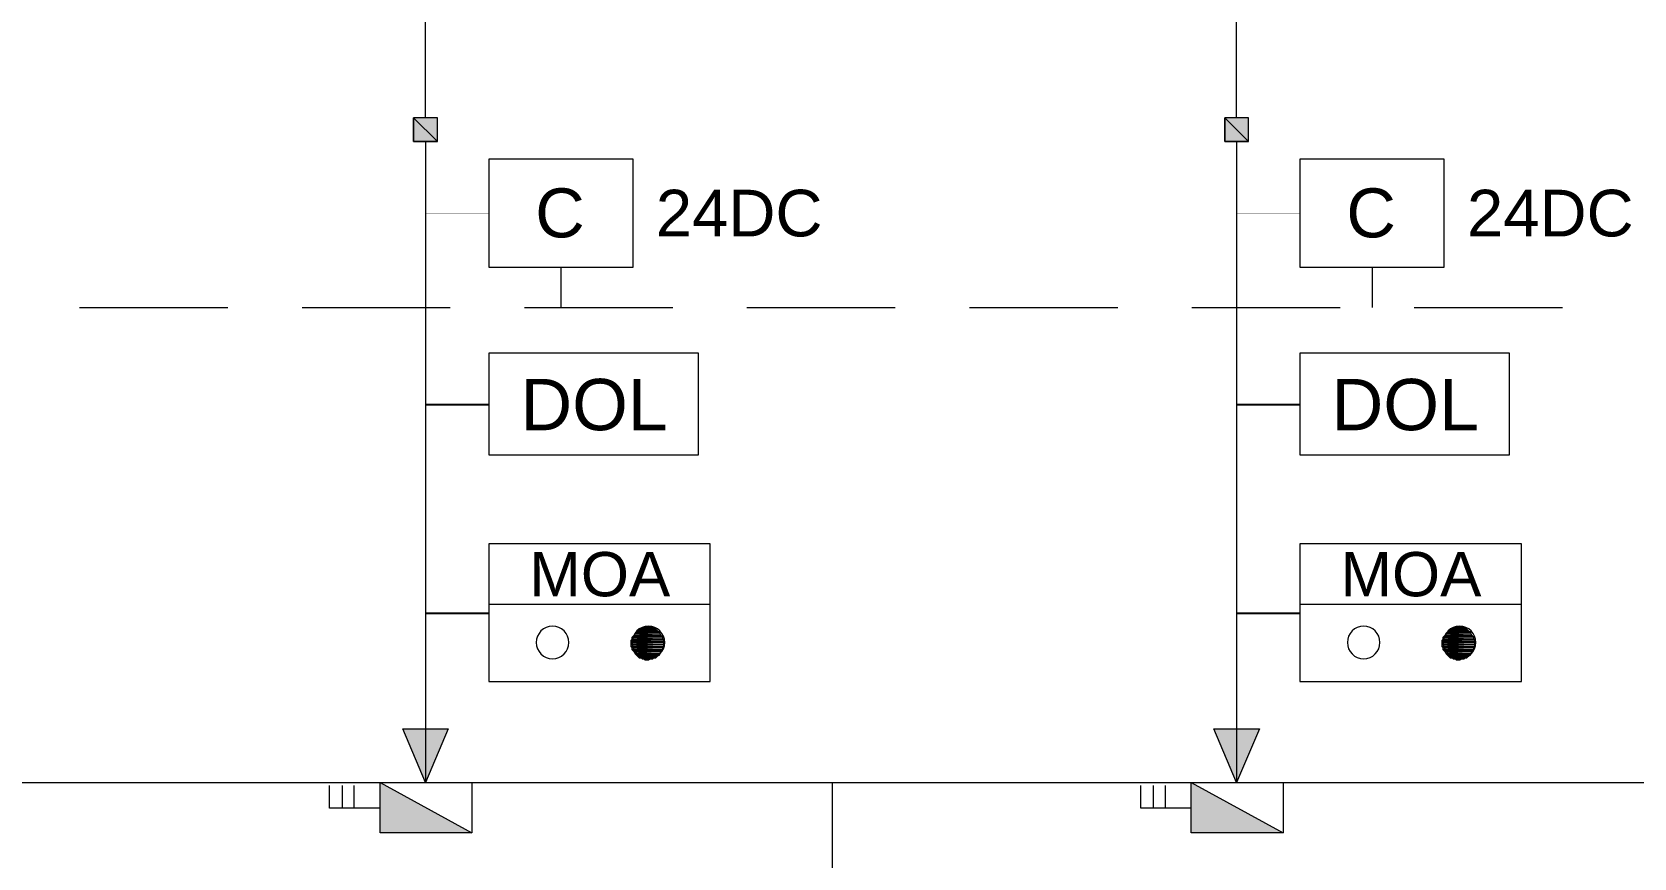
# Model space of a CAD drawing. Header units: millimetres. Extents: x -33055 to 42243, y -56860 to 24450.
# Drawn here: x 4087 to 10946, y -28975 to -25439 of the extents above; entities that cross this region are included whole.
import ezdxf

# ---------------------------------------------------------------- set-up
doc = ezdxf.new("R2010")
doc.units = ezdxf.units.MM
for name, color, linetype in [('A-PATT-CONC', 7, 'Continuous'), ('E-CTRL', 7, 'Continuous'), ('E-LEADER', 7, 'Continuous'), ('E-SLD', 7, 'Continuous'), ('E-TABLE', 7, 'Continuous'), ('E-TEXT', 7, 'Continuous')]:
    doc.layers.add(name, color=color, linetype=linetype)
doc.styles.add('ARIAL', font='arial.ttf')

msp = doc.modelspace()

# ---------------------------------------------------------------- hatches: boundary and pattern name
at = {"layer": 'A-PATT-CONC'}
h = msp.add_hatch(color=7, dxfattribs=at)
h.dxf.hatch_style = 1
h.paths.add_polyline_path([(5577, -28651.8), (5970.7, -28867.7), (5577, -28867.7), (5577, -28651.8)])
h = msp.add_hatch(color=7, dxfattribs=at)
h.dxf.hatch_style = 1
h.paths.add_polyline_path([(9050, -28651.8), (9443.7, -28867.7), (9050, -28867.7), (9050, -28651.8)])
at = {"layer": 'E-SLD'}
h = msp.add_hatch(color=7, dxfattribs=at)
h.dxf.hatch_style = 1
h.paths.add_polyline_path([(5822.5, -25806.3), (5720.9, -25806.3), (5822.5, -25907.9), (5822.5, -25806.3)])
h.paths.add_polyline_path([(5720.9, -25806.3), (5822.5, -25907.9), (5720.9, -25907.9), (5720.9, -25806.3)])
h = msp.add_hatch(color=7, dxfattribs=at)
h.dxf.hatch_style = 1
h.paths.add_polyline_path([(9295.5, -25806.3), (9193.9, -25806.3), (9295.5, -25907.9), (9295.5, -25806.3)])
h.paths.add_polyline_path([(9193.9, -25806.3), (9295.5, -25907.9), (9193.9, -25907.9), (9193.9, -25806.3)])
h = msp.add_hatch(color=7, dxfattribs=at)
h.dxf.hatch_style = 1
h.paths.add_polyline_path([(6787.7, -28037.9), (6656.5, -28037.9), (6791.9, -28042.2), (6787.7, -28037.9)])
h.paths.add_polyline_path([(6656.5, -28037.9), (6791.9, -28042.2), (6652.2, -28042.2), (6656.5, -28037.9)])
h = msp.add_hatch(color=7, dxfattribs=at)
h.dxf.hatch_style = 1
h.paths.add_polyline_path([(6791.9, -28042.2), (6652.2, -28042.2), (6791.9, -28050.6), (6791.9, -28042.2)])
h.paths.add_polyline_path([(6652.2, -28042.2), (6791.9, -28050.6), (6652.2, -28050.6), (6652.2, -28042.2)])
h = msp.add_hatch(color=7, dxfattribs=at)
h.dxf.hatch_style = 1
h.paths.add_polyline_path([(6791.9, -28050.6), (6652.2, -28050.6), (6791.9, -28054.9), (6791.9, -28050.6)])
h.paths.add_polyline_path([(6652.2, -28050.6), (6791.9, -28054.9), (6652.2, -28054.9), (6652.2, -28050.6)])
h = msp.add_hatch(color=7, dxfattribs=at)
h.dxf.hatch_style = 1
h.paths.add_polyline_path([(6783.5, -28025.2), (6660.7, -28025.2), (6787.7, -28029.5), (6783.5, -28025.2)])
h.paths.add_polyline_path([(6660.7, -28025.2), (6787.7, -28029.5), (6656.5, -28029.5), (6660.7, -28025.2)])
h = msp.add_hatch(color=7, dxfattribs=at)
h.dxf.hatch_style = 1
h.paths.add_polyline_path([(6787.7, -28029.5), (6656.5, -28029.5), (6787.7, -28037.9), (6787.7, -28029.5)])
h.paths.add_polyline_path([(6656.5, -28029.5), (6787.7, -28037.9), (6656.5, -28037.9), (6656.5, -28029.5)])
h = msp.add_hatch(color=7, dxfattribs=at)
h.dxf.hatch_style = 1
h.paths.add_polyline_path([(6779.2, -28021), (6664.9, -28021), (6783.5, -28025.2), (6779.2, -28021)])
h.paths.add_polyline_path([(6664.9, -28021), (6783.5, -28025.2), (6660.7, -28025.2), (6664.9, -28021)])
h = msp.add_hatch(color=7, dxfattribs=at)
h.dxf.hatch_style = 1
h.paths.add_polyline_path([(6775, -28012.5), (6669.2, -28012.5), (6779.2, -28021), (6775, -28012.5)])
h.paths.add_polyline_path([(6669.2, -28012.5), (6779.2, -28021), (6664.9, -28021), (6669.2, -28012.5)])
h = msp.add_hatch(color=7, dxfattribs=at)
h.dxf.hatch_style = 1
h.paths.add_polyline_path([(6775, -28008.3), (6673.4, -28008.3), (6775, -28012.5), (6775, -28008.3)])
h.paths.add_polyline_path([(6673.4, -28008.3), (6775, -28012.5), (6669.2, -28012.5), (6673.4, -28008.3)])
h = msp.add_hatch(color=7, dxfattribs=at)
h.dxf.hatch_style = 1
h.paths.add_polyline_path([(6766.5, -28004.1), (6677.6, -28004.1), (6775, -28008.3), (6766.5, -28004.1)])
h.paths.add_polyline_path([(6677.6, -28004.1), (6775, -28008.3), (6673.4, -28008.3), (6677.6, -28004.1)])
h = msp.add_hatch(color=7, dxfattribs=at)
h.dxf.hatch_style = 1
h.paths.add_polyline_path([(6762.3, -27999.8), (6681.9, -27999.8), (6766.5, -28004.1), (6762.3, -27999.8)])
h.paths.add_polyline_path([(6681.9, -27999.8), (6766.5, -28004.1), (6677.6, -28004.1), (6681.9, -27999.8)])
h = msp.add_hatch(color=7, dxfattribs=at)
h.dxf.hatch_style = 1
h.paths.add_polyline_path([(6758.1, -27995.6), (6686.1, -27995.6), (6762.3, -27999.8), (6758.1, -27995.6)])
h.paths.add_polyline_path([(6686.1, -27995.6), (6762.3, -27999.8), (6681.9, -27999.8), (6686.1, -27995.6)])
h = msp.add_hatch(color=7, dxfattribs=at)
h.dxf.hatch_style = 1
h.paths.add_polyline_path([(6749.6, -27991.4), (6694.6, -27991.4), (6758.1, -27995.6), (6749.6, -27991.4)])
h.paths.add_polyline_path([(6694.6, -27991.4), (6758.1, -27995.6), (6686.1, -27995.6), (6694.6, -27991.4)])
h = msp.add_hatch(color=7, dxfattribs=at)
h.dxf.hatch_style = 1
h.paths.add_polyline_path([(6745.4, -27991.4), (6698.8, -27991.4), (6749.6, -27991.4), (6745.4, -27991.4)])
h.paths.add_polyline_path([(6698.8, -27991.4), (6749.6, -27991.4), (6694.6, -27991.4), (6698.8, -27991.4)])
h = msp.add_hatch(color=7, dxfattribs=at)
h.dxf.hatch_style = 1
h.paths.add_polyline_path([(6736.9, -27987.1), (6707.3, -27987.1), (6745.4, -27991.4), (6736.9, -27987.1)])
h.paths.add_polyline_path([(6707.3, -27987.1), (6745.4, -27991.4), (6698.8, -27991.4), (6707.3, -27987.1)])
h = msp.add_hatch(color=7, dxfattribs=at)
h.dxf.hatch_style = 1
h.paths.add_polyline_path([(6728.4, -27987.1), (6711.5, -27987.1), (6736.9, -27987.1), (6728.4, -27987.1)])
h.paths.add_polyline_path([(6711.5, -27987.1), (6736.9, -27987.1), (6707.3, -27987.1), (6711.5, -27987.1)])
h = msp.add_hatch(color=7, dxfattribs=at)
h.dxf.hatch_style = 1
h.paths.add_polyline_path([(6724.2, -27987.1), (6728.4, -27987.1), (6711.5, -27987.1), (6724.2, -27987.1)])
h = msp.add_hatch(color=7, dxfattribs=at)
h.dxf.hatch_style = 1
h.paths.add_polyline_path([(10260.7, -28037.9), (10129.5, -28037.9), (10264.9, -28042.2), (10260.7, -28037.9)])
h.paths.add_polyline_path([(10129.5, -28037.9), (10264.9, -28042.2), (10125.2, -28042.2), (10129.5, -28037.9)])
h = msp.add_hatch(color=7, dxfattribs=at)
h.dxf.hatch_style = 1
h.paths.add_polyline_path([(10264.9, -28042.2), (10125.2, -28042.2), (10264.9, -28050.6), (10264.9, -28042.2)])
h.paths.add_polyline_path([(10125.2, -28042.2), (10264.9, -28050.6), (10125.2, -28050.6), (10125.2, -28042.2)])
h = msp.add_hatch(color=7, dxfattribs=at)
h.dxf.hatch_style = 1
h.paths.add_polyline_path([(10264.9, -28050.6), (10125.2, -28050.6), (10264.9, -28054.9), (10264.9, -28050.6)])
h.paths.add_polyline_path([(10125.2, -28050.6), (10264.9, -28054.9), (10125.2, -28054.9), (10125.2, -28050.6)])
h = msp.add_hatch(color=7, dxfattribs=at)
h.dxf.hatch_style = 1
h.paths.add_polyline_path([(10256.5, -28025.2), (10133.7, -28025.2), (10260.7, -28029.5), (10256.5, -28025.2)])
h.paths.add_polyline_path([(10133.7, -28025.2), (10260.7, -28029.5), (10129.5, -28029.5), (10133.7, -28025.2)])
h = msp.add_hatch(color=7, dxfattribs=at)
h.dxf.hatch_style = 1
h.paths.add_polyline_path([(10260.7, -28029.5), (10129.5, -28029.5), (10260.7, -28037.9), (10260.7, -28029.5)])
h.paths.add_polyline_path([(10129.5, -28029.5), (10260.7, -28037.9), (10129.5, -28037.9), (10129.5, -28029.5)])
h = msp.add_hatch(color=7, dxfattribs=at)
h.dxf.hatch_style = 1
h.paths.add_polyline_path([(10252.2, -28021), (10137.9, -28021), (10256.5, -28025.2), (10252.2, -28021)])
h.paths.add_polyline_path([(10137.9, -28021), (10256.5, -28025.2), (10133.7, -28025.2), (10137.9, -28021)])
h = msp.add_hatch(color=7, dxfattribs=at)
h.dxf.hatch_style = 1
h.paths.add_polyline_path([(10248, -28012.5), (10142.2, -28012.5), (10252.2, -28021), (10248, -28012.5)])
h.paths.add_polyline_path([(10142.2, -28012.5), (10252.2, -28021), (10137.9, -28021), (10142.2, -28012.5)])
h = msp.add_hatch(color=7, dxfattribs=at)
h.dxf.hatch_style = 1
h.paths.add_polyline_path([(10248, -28008.3), (10146.4, -28008.3), (10248, -28012.5), (10248, -28008.3)])
h.paths.add_polyline_path([(10146.4, -28008.3), (10248, -28012.5), (10142.2, -28012.5), (10146.4, -28008.3)])
h = msp.add_hatch(color=7, dxfattribs=at)
h.dxf.hatch_style = 1
h.paths.add_polyline_path([(10239.5, -28004.1), (10150.6, -28004.1), (10248, -28008.3), (10239.5, -28004.1)])
h.paths.add_polyline_path([(10150.6, -28004.1), (10248, -28008.3), (10146.4, -28008.3), (10150.6, -28004.1)])
h = msp.add_hatch(color=7, dxfattribs=at)
h.dxf.hatch_style = 1
h.paths.add_polyline_path([(10235.3, -27999.8), (10154.9, -27999.8), (10239.5, -28004.1), (10235.3, -27999.8)])
h.paths.add_polyline_path([(10154.9, -27999.8), (10239.5, -28004.1), (10150.6, -28004.1), (10154.9, -27999.8)])
h = msp.add_hatch(color=7, dxfattribs=at)
h.dxf.hatch_style = 1
h.paths.add_polyline_path([(10231.1, -27995.6), (10159.1, -27995.6), (10235.3, -27999.8), (10231.1, -27995.6)])
h.paths.add_polyline_path([(10159.1, -27995.6), (10235.3, -27999.8), (10154.9, -27999.8), (10159.1, -27995.6)])
h = msp.add_hatch(color=7, dxfattribs=at)
h.dxf.hatch_style = 1
h.paths.add_polyline_path([(10222.6, -27991.4), (10167.6, -27991.4), (10231.1, -27995.6), (10222.6, -27991.4)])
h.paths.add_polyline_path([(10167.6, -27991.4), (10231.1, -27995.6), (10159.1, -27995.6), (10167.6, -27991.4)])
h = msp.add_hatch(color=7, dxfattribs=at)
h.dxf.hatch_style = 1
h.paths.add_polyline_path([(10218.4, -27991.4), (10171.8, -27991.4), (10222.6, -27991.4), (10218.4, -27991.4)])
h.paths.add_polyline_path([(10171.8, -27991.4), (10222.6, -27991.4), (10167.6, -27991.4), (10171.8, -27991.4)])
h = msp.add_hatch(color=7, dxfattribs=at)
h.dxf.hatch_style = 1
h.paths.add_polyline_path([(10209.9, -27987.1), (10180.3, -27987.1), (10218.4, -27991.4), (10209.9, -27987.1)])
h.paths.add_polyline_path([(10180.3, -27987.1), (10218.4, -27991.4), (10171.8, -27991.4), (10180.3, -27987.1)])
h = msp.add_hatch(color=7, dxfattribs=at)
h.dxf.hatch_style = 1
h.paths.add_polyline_path([(10201.4, -27987.1), (10184.5, -27987.1), (10209.9, -27987.1), (10201.4, -27987.1)])
h.paths.add_polyline_path([(10184.5, -27987.1), (10209.9, -27987.1), (10180.3, -27987.1), (10184.5, -27987.1)])
h = msp.add_hatch(color=7, dxfattribs=at)
h.dxf.hatch_style = 1
h.paths.add_polyline_path([(10197.2, -27987.1), (10201.4, -27987.1), (10184.5, -27987.1), (10197.2, -27987.1)])
h = msp.add_hatch(color=7, dxfattribs=at)
h.dxf.hatch_style = 1
h.paths.add_polyline_path([(6791.9, -28054.9), (6652.2, -28054.9), (6791.9, -28063.3), (6791.9, -28054.9)])
h.paths.add_polyline_path([(6652.2, -28054.9), (6791.9, -28063.3), (6652.2, -28063.3), (6652.2, -28054.9)])
h = msp.add_hatch(color=7, dxfattribs=at)
h.dxf.hatch_style = 1
h.paths.add_polyline_path([(6791.9, -28063.3), (6652.2, -28063.3), (6791.9, -28071.8), (6791.9, -28063.3)])
h.paths.add_polyline_path([(6652.2, -28063.3), (6791.9, -28071.8), (6652.2, -28071.8), (6652.2, -28063.3)])
h = msp.add_hatch(color=7, dxfattribs=at)
h.dxf.hatch_style = 1
h.paths.add_polyline_path([(6791.9, -28071.8), (6652.2, -28071.8), (6787.7, -28076), (6791.9, -28071.8)])
h.paths.add_polyline_path([(6652.2, -28071.8), (6787.7, -28076), (6656.5, -28076), (6652.2, -28071.8)])
h = msp.add_hatch(color=7, dxfattribs=at)
h.dxf.hatch_style = 1
h.paths.add_polyline_path([(6787.7, -28076), (6656.5, -28076), (6787.7, -28084.5), (6787.7, -28076)])
h.paths.add_polyline_path([(6656.5, -28076), (6787.7, -28084.5), (6656.5, -28084.5), (6656.5, -28076)])
h = msp.add_hatch(color=7, dxfattribs=at)
h.dxf.hatch_style = 1
h.paths.add_polyline_path([(6787.7, -28084.5), (6656.5, -28084.5), (6783.5, -28088.7), (6787.7, -28084.5)])
h.paths.add_polyline_path([(6656.5, -28084.5), (6783.5, -28088.7), (6660.7, -28088.7), (6656.5, -28084.5)])
h = msp.add_hatch(color=7, dxfattribs=at)
h.dxf.hatch_style = 1
h.paths.add_polyline_path([(6783.5, -28088.7), (6660.7, -28088.7), (6779.2, -28093), (6783.5, -28088.7)])
h.paths.add_polyline_path([(6660.7, -28088.7), (6779.2, -28093), (6664.9, -28093), (6660.7, -28088.7)])
h = msp.add_hatch(color=7, dxfattribs=at)
h.dxf.hatch_style = 1
h.paths.add_polyline_path([(6779.2, -28093), (6664.9, -28093), (6775, -28101.4), (6779.2, -28093)])
h.paths.add_polyline_path([(6664.9, -28093), (6775, -28101.4), (6669.2, -28101.4), (6664.9, -28093)])
h = msp.add_hatch(color=7, dxfattribs=at)
h.dxf.hatch_style = 1
h.paths.add_polyline_path([(6775, -28101.4), (6669.2, -28101.4), (6775, -28105.7), (6775, -28101.4)])
h.paths.add_polyline_path([(6669.2, -28101.4), (6775, -28105.7), (6673.4, -28105.7), (6669.2, -28101.4)])
h = msp.add_hatch(color=7, dxfattribs=at)
h.dxf.hatch_style = 1
h.paths.add_polyline_path([(6775, -28105.7), (6673.4, -28105.7), (6766.5, -28109.9), (6775, -28105.7)])
h.paths.add_polyline_path([(6673.4, -28105.7), (6766.5, -28109.9), (6677.6, -28109.9), (6673.4, -28105.7)])
h = msp.add_hatch(color=7, dxfattribs=at)
h.dxf.hatch_style = 1
h.paths.add_polyline_path([(6766.5, -28109.9), (6677.6, -28109.9), (6762.3, -28114.1), (6766.5, -28109.9)])
h.paths.add_polyline_path([(6677.6, -28109.9), (6762.3, -28114.1), (6681.9, -28114.1), (6677.6, -28109.9)])
h = msp.add_hatch(color=7, dxfattribs=at)
h.dxf.hatch_style = 1
h.paths.add_polyline_path([(6762.3, -28114.1), (6681.9, -28114.1), (6758.1, -28118.4), (6762.3, -28114.1)])
h.paths.add_polyline_path([(6681.9, -28114.1), (6758.1, -28118.4), (6686.1, -28118.4), (6681.9, -28114.1)])
h = msp.add_hatch(color=7, dxfattribs=at)
h.dxf.hatch_style = 1
h.paths.add_polyline_path([(6758.1, -28118.4), (6686.1, -28118.4), (6749.6, -28118.4), (6758.1, -28118.4)])
h.paths.add_polyline_path([(6686.1, -28118.4), (6749.6, -28118.4), (6694.6, -28118.4), (6686.1, -28118.4)])
h = msp.add_hatch(color=7, dxfattribs=at)
h.dxf.hatch_style = 1
h.paths.add_polyline_path([(6749.6, -28118.4), (6694.6, -28118.4), (6745.4, -28122.6), (6749.6, -28118.4)])
h.paths.add_polyline_path([(6694.6, -28118.4), (6745.4, -28122.6), (6698.8, -28122.6), (6694.6, -28118.4)])
h = msp.add_hatch(color=7, dxfattribs=at)
h.dxf.hatch_style = 1
h.paths.add_polyline_path([(10264.9, -28054.9), (10125.2, -28054.9), (10264.9, -28063.3), (10264.9, -28054.9)])
h.paths.add_polyline_path([(10125.2, -28054.9), (10264.9, -28063.3), (10125.2, -28063.3), (10125.2, -28054.9)])
h = msp.add_hatch(color=7, dxfattribs=at)
h.dxf.hatch_style = 1
h.paths.add_polyline_path([(10264.9, -28063.3), (10125.2, -28063.3), (10264.9, -28071.8), (10264.9, -28063.3)])
h.paths.add_polyline_path([(10125.2, -28063.3), (10264.9, -28071.8), (10125.2, -28071.8), (10125.2, -28063.3)])
h = msp.add_hatch(color=7, dxfattribs=at)
h.dxf.hatch_style = 1
h.paths.add_polyline_path([(10264.9, -28071.8), (10125.2, -28071.8), (10260.7, -28076), (10264.9, -28071.8)])
h.paths.add_polyline_path([(10125.2, -28071.8), (10260.7, -28076), (10129.5, -28076), (10125.2, -28071.8)])
h = msp.add_hatch(color=7, dxfattribs=at)
h.dxf.hatch_style = 1
h.paths.add_polyline_path([(10260.7, -28076), (10129.5, -28076), (10260.7, -28084.5), (10260.7, -28076)])
h.paths.add_polyline_path([(10129.5, -28076), (10260.7, -28084.5), (10129.5, -28084.5), (10129.5, -28076)])
h = msp.add_hatch(color=7, dxfattribs=at)
h.dxf.hatch_style = 1
h.paths.add_polyline_path([(10260.7, -28084.5), (10129.5, -28084.5), (10256.5, -28088.7), (10260.7, -28084.5)])
h.paths.add_polyline_path([(10129.5, -28084.5), (10256.5, -28088.7), (10133.7, -28088.7), (10129.5, -28084.5)])
h = msp.add_hatch(color=7, dxfattribs=at)
h.dxf.hatch_style = 1
h.paths.add_polyline_path([(10256.5, -28088.7), (10133.7, -28088.7), (10252.2, -28093), (10256.5, -28088.7)])
h.paths.add_polyline_path([(10133.7, -28088.7), (10252.2, -28093), (10137.9, -28093), (10133.7, -28088.7)])
h = msp.add_hatch(color=7, dxfattribs=at)
h.dxf.hatch_style = 1
h.paths.add_polyline_path([(10252.2, -28093), (10137.9, -28093), (10248, -28101.4), (10252.2, -28093)])
h.paths.add_polyline_path([(10137.9, -28093), (10248, -28101.4), (10142.2, -28101.4), (10137.9, -28093)])
h = msp.add_hatch(color=7, dxfattribs=at)
h.dxf.hatch_style = 1
h.paths.add_polyline_path([(10248, -28101.4), (10142.2, -28101.4), (10248, -28105.7), (10248, -28101.4)])
h.paths.add_polyline_path([(10142.2, -28101.4), (10248, -28105.7), (10146.4, -28105.7), (10142.2, -28101.4)])
h = msp.add_hatch(color=7, dxfattribs=at)
h.dxf.hatch_style = 1
h.paths.add_polyline_path([(10248, -28105.7), (10146.4, -28105.7), (10239.5, -28109.9), (10248, -28105.7)])
h.paths.add_polyline_path([(10146.4, -28105.7), (10239.5, -28109.9), (10150.6, -28109.9), (10146.4, -28105.7)])
h = msp.add_hatch(color=7, dxfattribs=at)
h.dxf.hatch_style = 1
h.paths.add_polyline_path([(10239.5, -28109.9), (10150.6, -28109.9), (10235.3, -28114.1), (10239.5, -28109.9)])
h.paths.add_polyline_path([(10150.6, -28109.9), (10235.3, -28114.1), (10154.9, -28114.1), (10150.6, -28109.9)])
h = msp.add_hatch(color=7, dxfattribs=at)
h.dxf.hatch_style = 1
h.paths.add_polyline_path([(10235.3, -28114.1), (10154.9, -28114.1), (10231.1, -28118.4), (10235.3, -28114.1)])
h.paths.add_polyline_path([(10154.9, -28114.1), (10231.1, -28118.4), (10159.1, -28118.4), (10154.9, -28114.1)])
h = msp.add_hatch(color=7, dxfattribs=at)
h.dxf.hatch_style = 1
h.paths.add_polyline_path([(10231.1, -28118.4), (10159.1, -28118.4), (10222.6, -28118.4), (10231.1, -28118.4)])
h.paths.add_polyline_path([(10159.1, -28118.4), (10222.6, -28118.4), (10167.6, -28118.4), (10159.1, -28118.4)])
h = msp.add_hatch(color=7, dxfattribs=at)
h.dxf.hatch_style = 1
h.paths.add_polyline_path([(10222.6, -28118.4), (10167.6, -28118.4), (10218.4, -28122.6), (10222.6, -28118.4)])
h.paths.add_polyline_path([(10167.6, -28118.4), (10218.4, -28122.6), (10171.8, -28122.6), (10167.6, -28118.4)])
h = msp.add_hatch(color=7, dxfattribs=at)
h.dxf.hatch_style = 1
h.paths.add_polyline_path([(6745.4, -28122.6), (6698.8, -28122.6), (6736.9, -28122.6), (6745.4, -28122.6)])
h.paths.add_polyline_path([(6698.8, -28122.6), (6736.9, -28122.6), (6707.3, -28122.6), (6698.8, -28122.6)])
h = msp.add_hatch(color=7, dxfattribs=at)
h.dxf.hatch_style = 1
h.paths.add_polyline_path([(6707.3, -28122.6), (6711.5, -28126.8), (6728.4, -28126.8), (6707.3, -28122.6)])
h.paths.add_polyline_path([(6711.5, -28126.8), (6728.4, -28126.8), (6724.2, -28126.8), (6711.5, -28126.8)])
h = msp.add_hatch(color=7, dxfattribs=at)
h.dxf.hatch_style = 1
h.paths.add_polyline_path([(6707.3, -28122.6), (6736.9, -28122.6), (6728.4, -28126.8), (6707.3, -28122.6)])
h = msp.add_hatch(color=7, dxfattribs=at)
h.dxf.hatch_style = 1
h.paths.add_polyline_path([(10218.4, -28122.6), (10171.8, -28122.6), (10209.9, -28122.6), (10218.4, -28122.6)])
h.paths.add_polyline_path([(10171.8, -28122.6), (10209.9, -28122.6), (10180.3, -28122.6), (10171.8, -28122.6)])
h = msp.add_hatch(color=7, dxfattribs=at)
h.dxf.hatch_style = 1
h.paths.add_polyline_path([(10180.3, -28122.6), (10184.5, -28126.8), (10201.4, -28126.8), (10180.3, -28122.6)])
h.paths.add_polyline_path([(10184.5, -28126.8), (10201.4, -28126.8), (10197.2, -28126.8), (10184.5, -28126.8)])
h = msp.add_hatch(color=7, dxfattribs=at)
h.dxf.hatch_style = 1
h.paths.add_polyline_path([(10180.3, -28122.6), (10209.9, -28122.6), (10201.4, -28126.8), (10180.3, -28122.6)])
h = msp.add_hatch(color=7, dxfattribs=at)
h.dxf.hatch_style = 1
h.paths.add_polyline_path([(5674.3, -28423.2), (5869.1, -28423.2), (5771.7, -28651.8), (5674.3, -28423.2)])
h = msp.add_hatch(color=7, dxfattribs=at)
h.dxf.hatch_style = 1
h.paths.add_polyline_path([(9147.3, -28423.2), (9342.1, -28423.2), (9244.7, -28651.8), (9147.3, -28423.2)])

# ---------------------------------------------------------------- linework, layer by layer
at = {"color": 7, "lineweight": 0}
for p, q in [((5416.1, -28761.8), (5416.1, -28664.5)), ((5466.9, -28761.8), (5466.9, -28664.5)), ((5577, -28651.8), (5970.7, -28867.7)), ((8889.1, -28761.8), (8889.1, -28664.5)), ((8939.9, -28761.8), (8939.9, -28664.5)), ((9050, -28651.8), (9443.7, -28867.7))]:
    msp.add_line(p, q, dxfattribs=at)
for points in [[(5577, -28761.8), (5361.1, -28761.8), (5361.1, -28664.5)], [(5970.7, -28651.8), (5970.7, -28867.7), (5577, -28867.7), (5577, -28651.8), (5970.7, -28651.8)], [(9050, -28761.8), (8834.1, -28761.8), (8834.1, -28664.5)], [(9443.7, -28651.8), (9443.7, -28867.7), (9050, -28867.7), (9050, -28651.8), (9443.7, -28651.8)]]:
    msp.add_lwpolyline(points, dxfattribs=at)
at = {"layer": 'A-PATT-CONC', "color": 7, "lineweight": 0}
for points in [[(5577, -28651.8), (5970.7, -28867.7), (5577, -28867.7), (5577, -28651.8)], [(9050, -28651.8), (9443.7, -28867.7), (9050, -28867.7), (9050, -28651.8)]]:
    msp.add_lwpolyline(points, dxfattribs=at)
at = {"layer": 'E-CTRL', "color": 7, "lineweight": 0}
for p, q in [((4290.5, -26618), (4925.5, -26618)), ((5243, -26618), (5878, -26618)), ((6195.5, -26618), (6830.5, -26618)), ((7148, -26618), (7783, -26618)), ((8100.5, -26618), (8735.5, -26618)), ((9053, -26618), (9688, -26618)), ((10005.5, -26618), (10640.5, -26618))]:
    msp.add_line(p, q, dxfattribs=at)
at = {"layer": 'E-LEADER', "color": 253, "lineweight": 25, "true_color": 0x999999}
for p, q in [((5771.7, -27033.9), (6042.6, -27033.9)), ((9244.7, -27033.9), (9515.6, -27033.9)), ((5771.7, -27927.2), (6042.6, -27927.2)), ((9244.7, -27927.2), (9515.6, -27927.2))]:
    msp.add_line(p, q, dxfattribs=at)
at = {"layer": 'E-SLD', "color": 7, "lineweight": 0}
for p, q in [((5771.7, -25907.9), (5771.7, -28651.8)), ((9244.7, -25907.9), (9244.7, -28651.8)), ((6351.7, -26445.5), (6351.7, -26619.1)), ((9824.7, -26445.5), (9824.7, -26619.1)), ((6042.6, -27889.1), (6990.9, -27889.1)), ((9515.6, -27889.1), (10463.9, -27889.1))]:
    msp.add_line(p, q, dxfattribs=at)
for points in [[(5771.7, -25806.3), (5771.7, -25302.5), (5373.8, -24595.5)], [(9244.7, -25806.3), (9244.7, -25302.5), (8846.8, -24595.5)], [(5720.9, -25806.3), (5720.9, -25907.9), (5822.5, -25907.9), (5822.5, -25806.3), (5720.9, -25806.3)], [(5822.5, -25806.3), (5720.9, -25806.3), (5822.5, -25907.9), (5822.5, -25806.3)], [(5720.9, -25806.3), (5822.5, -25907.9), (5720.9, -25907.9), (5720.9, -25806.3)], [(9193.9, -25806.3), (9193.9, -25907.9), (9295.5, -25907.9), (9295.5, -25806.3), (9193.9, -25806.3)], [(9295.5, -25806.3), (9193.9, -25806.3), (9295.5, -25907.9), (9295.5, -25806.3)], [(9193.9, -25806.3), (9295.5, -25907.9), (9193.9, -25907.9), (9193.9, -25806.3)], [(6042.6, -25984.1), (6042.6, -26445.5), (6660.7, -26445.5), (6660.7, -25984.1), (6042.6, -25984.1)], [(9515.6, -25984.1), (9515.6, -26445.5), (10133.7, -26445.5), (10133.7, -25984.1), (9515.6, -25984.1)], [(6042.6, -26813.8), (6042.6, -27249.8), (6940.1, -27249.8), (6940.1, -26813.8), (6042.6, -26813.8)], [(9515.6, -26813.8), (9515.6, -27249.8), (10413.1, -27249.8), (10413.1, -26813.8), (9515.6, -26813.8)], [(6042.6, -27630.8), (6042.6, -28220), (6990.9, -28220), (6990.9, -27630.8), (6042.6, -27630.8)], [(9515.6, -27630.8), (9515.6, -28220), (10463.9, -28220), (10463.9, -27630.8), (9515.6, -27630.8)], [(6385.5, -28052.8), (6384.1, -28038.7), (6380, -28025.6), (6373.6, -28013.7), (6365.1, -28003.4), (6354.7, -27994.8), (6342.9, -27988.4), (6329.7, -27984.3), (6315.7, -27982.9), (6301.6, -27984.3), (6288.5, -27988.4), (6276.6, -27994.8), (6266.3, -28003.4), (6257.8, -28013.7), (6251.3, -28025.6), (6247.2, -28038.7), (6245.8, -28052.8), (6247.2, -28066.8), (6251.3, -28079.9), (6257.8, -28091.8), (6266.3, -28102.1), (6276.6, -28110.7), (6288.5, -28117.1), (6301.6, -28121.2), (6315.7, -28122.6), (6329.7, -28121.2), (6342.9, -28117.1), (6354.7, -28110.7), (6365.1, -28102.1), (6373.6, -28091.8), (6380, -28079.9), (6384.1, -28066.8), (6385.5, -28052.8)], [(6796.2, -28052.8), (6794.7, -28038.7), (6790.7, -28025.6), (6784.2, -28013.7), (6775.7, -28003.4), (6765.4, -27994.8), (6753.5, -27988.4), (6740.4, -27984.3), (6726.3, -27982.9), (6712.2, -27984.3), (6699.1, -27988.4), (6687.3, -27994.8), (6676.9, -28003.4), (6668.4, -28013.7), (6661.9, -28025.6), (6657.9, -28038.7), (6656.5, -28052.8), (6657.9, -28066.8), (6661.9, -28079.9), (6668.4, -28091.8), (6676.9, -28102.1), (6687.3, -28110.7), (6699.1, -28117.1), (6712.2, -28121.2), (6726.3, -28122.6), (6740.4, -28121.2), (6753.5, -28117.1), (6765.4, -28110.7), (6775.7, -28102.1), (6784.2, -28091.8), (6790.7, -28079.9), (6794.7, -28066.8), (6796.2, -28052.8)], [(9858.5, -28052.8), (9857.1, -28038.7), (9853, -28025.6), (9846.6, -28013.7), (9838.1, -28003.4), (9827.7, -27994.8), (9815.9, -27988.4), (9802.7, -27984.3), (9788.7, -27982.9), (9774.6, -27984.3), (9761.5, -27988.4), (9749.6, -27994.8), (9739.3, -28003.4), (9730.8, -28013.7), (9724.3, -28025.6), (9720.2, -28038.7), (9718.8, -28052.8), (9720.2, -28066.8), (9724.3, -28079.9), (9730.8, -28091.8), (9739.3, -28102.1), (9749.6, -28110.7), (9761.5, -28117.1), (9774.6, -28121.2), (9788.7, -28122.6), (9802.7, -28121.2), (9815.9, -28117.1), (9827.7, -28110.7), (9838.1, -28102.1), (9846.6, -28091.8), (9853, -28079.9), (9857.1, -28066.8), (9858.5, -28052.8)], [(10269.2, -28052.8), (10267.7, -28038.7), (10263.7, -28025.6), (10257.2, -28013.7), (10248.7, -28003.4), (10238.4, -27994.8), (10226.5, -27988.4), (10213.4, -27984.3), (10199.3, -27982.9), (10185.2, -27984.3), (10172.1, -27988.4), (10160.3, -27994.8), (10149.9, -28003.4), (10141.4, -28013.7), (10134.9, -28025.6), (10130.9, -28038.7), (10129.5, -28052.8), (10130.9, -28066.8), (10134.9, -28079.9), (10141.4, -28091.8), (10149.9, -28102.1), (10160.3, -28110.7), (10172.1, -28117.1), (10185.2, -28121.2), (10199.3, -28122.6), (10213.4, -28121.2), (10226.5, -28117.1), (10238.4, -28110.7), (10248.7, -28102.1), (10257.2, -28091.8), (10263.7, -28079.9), (10267.7, -28066.8), (10269.2, -28052.8)], [(6656.5, -28037.9), (6791.9, -28042.2), (6652.2, -28042.2), (6656.5, -28037.9)], [(6791.9, -28042.2), (6652.2, -28042.2), (6791.9, -28050.6), (6791.9, -28042.2)], [(6652.2, -28042.2), (6791.9, -28050.6), (6652.2, -28050.6), (6652.2, -28042.2)], [(6791.9, -28050.6), (6652.2, -28050.6), (6791.9, -28054.9), (6791.9, -28050.6)], [(6652.2, -28050.6), (6791.9, -28054.9), (6652.2, -28054.9), (6652.2, -28050.6)], [(6660.7, -28025.2), (6787.7, -28029.5), (6656.5, -28029.5), (6660.7, -28025.2)], [(6787.7, -28029.5), (6656.5, -28029.5), (6787.7, -28037.9), (6787.7, -28029.5)], [(6656.5, -28029.5), (6787.7, -28037.9), (6656.5, -28037.9), (6656.5, -28029.5)], [(6787.7, -28037.9), (6656.5, -28037.9), (6791.9, -28042.2), (6787.7, -28037.9)], [(6664.9, -28021), (6783.5, -28025.2), (6660.7, -28025.2), (6664.9, -28021)], [(6783.5, -28025.2), (6660.7, -28025.2), (6787.7, -28029.5), (6783.5, -28025.2)], [(6669.2, -28012.5), (6779.2, -28021), (6664.9, -28021), (6669.2, -28012.5)], [(6779.2, -28021), (6664.9, -28021), (6783.5, -28025.2), (6779.2, -28021)], [(6673.4, -28008.3), (6775, -28012.5), (6669.2, -28012.5), (6673.4, -28008.3)], [(6775, -28012.5), (6669.2, -28012.5), (6779.2, -28021), (6775, -28012.5)], [(6677.6, -28004.1), (6775, -28008.3), (6673.4, -28008.3), (6677.6, -28004.1)], [(6775, -28008.3), (6673.4, -28008.3), (6775, -28012.5), (6775, -28008.3)], [(6681.9, -27999.8), (6766.5, -28004.1), (6677.6, -28004.1), (6681.9, -27999.8)], [(6766.5, -28004.1), (6677.6, -28004.1), (6775, -28008.3), (6766.5, -28004.1)], [(6686.1, -27995.6), (6762.3, -27999.8), (6681.9, -27999.8), (6686.1, -27995.6)], [(6762.3, -27999.8), (6681.9, -27999.8), (6766.5, -28004.1), (6762.3, -27999.8)], [(6694.6, -27991.4), (6758.1, -27995.6), (6686.1, -27995.6), (6694.6, -27991.4)], [(6758.1, -27995.6), (6686.1, -27995.6), (6762.3, -27999.8), (6758.1, -27995.6)], [(6698.8, -27991.4), (6749.6, -27991.4), (6694.6, -27991.4), (6698.8, -27991.4)], [(6749.6, -27991.4), (6694.6, -27991.4), (6758.1, -27995.6), (6749.6, -27991.4)], [(6707.3, -27987.1), (6745.4, -27991.4), (6698.8, -27991.4), (6707.3, -27987.1)], [(6745.4, -27991.4), (6698.8, -27991.4), (6749.6, -27991.4), (6745.4, -27991.4)], [(6711.5, -27987.1), (6736.9, -27987.1), (6707.3, -27987.1), (6711.5, -27987.1)], [(6736.9, -27987.1), (6707.3, -27987.1), (6745.4, -27991.4), (6736.9, -27987.1)], [(6724.2, -27987.1), (6728.4, -27987.1), (6711.5, -27987.1), (6724.2, -27987.1)], [(6728.4, -27987.1), (6711.5, -27987.1), (6736.9, -27987.1), (6728.4, -27987.1)], [(10129.5, -28037.9), (10264.9, -28042.2), (10125.2, -28042.2), (10129.5, -28037.9)], [(10264.9, -28042.2), (10125.2, -28042.2), (10264.9, -28050.6), (10264.9, -28042.2)], [(10125.2, -28042.2), (10264.9, -28050.6), (10125.2, -28050.6), (10125.2, -28042.2)], [(10264.9, -28050.6), (10125.2, -28050.6), (10264.9, -28054.9), (10264.9, -28050.6)], [(10125.2, -28050.6), (10264.9, -28054.9), (10125.2, -28054.9), (10125.2, -28050.6)], [(10133.7, -28025.2), (10260.7, -28029.5), (10129.5, -28029.5), (10133.7, -28025.2)], [(10260.7, -28029.5), (10129.5, -28029.5), (10260.7, -28037.9), (10260.7, -28029.5)], [(10129.5, -28029.5), (10260.7, -28037.9), (10129.5, -28037.9), (10129.5, -28029.5)], [(10260.7, -28037.9), (10129.5, -28037.9), (10264.9, -28042.2), (10260.7, -28037.9)], [(10137.9, -28021), (10256.5, -28025.2), (10133.7, -28025.2), (10137.9, -28021)], [(10256.5, -28025.2), (10133.7, -28025.2), (10260.7, -28029.5), (10256.5, -28025.2)], [(10142.2, -28012.5), (10252.2, -28021), (10137.9, -28021), (10142.2, -28012.5)], [(10252.2, -28021), (10137.9, -28021), (10256.5, -28025.2), (10252.2, -28021)], [(10146.4, -28008.3), (10248, -28012.5), (10142.2, -28012.5), (10146.4, -28008.3)], [(10248, -28012.5), (10142.2, -28012.5), (10252.2, -28021), (10248, -28012.5)], [(10150.6, -28004.1), (10248, -28008.3), (10146.4, -28008.3), (10150.6, -28004.1)], [(10248, -28008.3), (10146.4, -28008.3), (10248, -28012.5), (10248, -28008.3)], [(10154.9, -27999.8), (10239.5, -28004.1), (10150.6, -28004.1), (10154.9, -27999.8)], [(10239.5, -28004.1), (10150.6, -28004.1), (10248, -28008.3), (10239.5, -28004.1)], [(10159.1, -27995.6), (10235.3, -27999.8), (10154.9, -27999.8), (10159.1, -27995.6)], [(10235.3, -27999.8), (10154.9, -27999.8), (10239.5, -28004.1), (10235.3, -27999.8)], [(10167.6, -27991.4), (10231.1, -27995.6), (10159.1, -27995.6), (10167.6, -27991.4)], [(10231.1, -27995.6), (10159.1, -27995.6), (10235.3, -27999.8), (10231.1, -27995.6)], [(10171.8, -27991.4), (10222.6, -27991.4), (10167.6, -27991.4), (10171.8, -27991.4)], [(10222.6, -27991.4), (10167.6, -27991.4), (10231.1, -27995.6), (10222.6, -27991.4)], [(10180.3, -27987.1), (10218.4, -27991.4), (10171.8, -27991.4), (10180.3, -27987.1)], [(10218.4, -27991.4), (10171.8, -27991.4), (10222.6, -27991.4), (10218.4, -27991.4)], [(10184.5, -27987.1), (10209.9, -27987.1), (10180.3, -27987.1), (10184.5, -27987.1)], [(10209.9, -27987.1), (10180.3, -27987.1), (10218.4, -27991.4), (10209.9, -27987.1)], [(10197.2, -27987.1), (10201.4, -27987.1), (10184.5, -27987.1), (10197.2, -27987.1)], [(10201.4, -27987.1), (10184.5, -27987.1), (10209.9, -27987.1), (10201.4, -27987.1)], [(6791.9, -28054.9), (6652.2, -28054.9), (6791.9, -28063.3), (6791.9, -28054.9)], [(6652.2, -28054.9), (6791.9, -28063.3), (6652.2, -28063.3), (6652.2, -28054.9)], [(6791.9, -28063.3), (6652.2, -28063.3), (6791.9, -28071.8), (6791.9, -28063.3)], [(6652.2, -28063.3), (6791.9, -28071.8), (6652.2, -28071.8), (6652.2, -28063.3)], [(6791.9, -28071.8), (6652.2, -28071.8), (6787.7, -28076), (6791.9, -28071.8)], [(6652.2, -28071.8), (6787.7, -28076), (6656.5, -28076), (6652.2, -28071.8)], [(6787.7, -28076), (6656.5, -28076), (6787.7, -28084.5), (6787.7, -28076)], [(6656.5, -28076), (6787.7, -28084.5), (6656.5, -28084.5), (6656.5, -28076)], [(6787.7, -28084.5), (6656.5, -28084.5), (6783.5, -28088.7), (6787.7, -28084.5)], [(6656.5, -28084.5), (6783.5, -28088.7), (6660.7, -28088.7), (6656.5, -28084.5)], [(6783.5, -28088.7), (6660.7, -28088.7), (6779.2, -28093), (6783.5, -28088.7)], [(6660.7, -28088.7), (6779.2, -28093), (6664.9, -28093), (6660.7, -28088.7)], [(6779.2, -28093), (6664.9, -28093), (6775, -28101.4), (6779.2, -28093)], [(6664.9, -28093), (6775, -28101.4), (6669.2, -28101.4), (6664.9, -28093)], [(6775, -28101.4), (6669.2, -28101.4), (6775, -28105.7), (6775, -28101.4)], [(6669.2, -28101.4), (6775, -28105.7), (6673.4, -28105.7), (6669.2, -28101.4)], [(6775, -28105.7), (6673.4, -28105.7), (6766.5, -28109.9), (6775, -28105.7)], [(6673.4, -28105.7), (6766.5, -28109.9), (6677.6, -28109.9), (6673.4, -28105.7)], [(6766.5, -28109.9), (6677.6, -28109.9), (6762.3, -28114.1), (6766.5, -28109.9)], [(6677.6, -28109.9), (6762.3, -28114.1), (6681.9, -28114.1), (6677.6, -28109.9)], [(6762.3, -28114.1), (6681.9, -28114.1), (6758.1, -28118.4), (6762.3, -28114.1)], [(6681.9, -28114.1), (6758.1, -28118.4), (6686.1, -28118.4), (6681.9, -28114.1)], [(6758.1, -28118.4), (6686.1, -28118.4), (6749.6, -28118.4), (6758.1, -28118.4)], [(6686.1, -28118.4), (6749.6, -28118.4), (6694.6, -28118.4), (6686.1, -28118.4)], [(6749.6, -28118.4), (6694.6, -28118.4), (6745.4, -28122.6), (6749.6, -28118.4)], [(6694.6, -28118.4), (6745.4, -28122.6), (6698.8, -28122.6), (6694.6, -28118.4)], [(10264.9, -28054.9), (10125.2, -28054.9), (10264.9, -28063.3), (10264.9, -28054.9)], [(10125.2, -28054.9), (10264.9, -28063.3), (10125.2, -28063.3), (10125.2, -28054.9)], [(10264.9, -28063.3), (10125.2, -28063.3), (10264.9, -28071.8), (10264.9, -28063.3)], [(10125.2, -28063.3), (10264.9, -28071.8), (10125.2, -28071.8), (10125.2, -28063.3)], [(10264.9, -28071.8), (10125.2, -28071.8), (10260.7, -28076), (10264.9, -28071.8)], [(10125.2, -28071.8), (10260.7, -28076), (10129.5, -28076), (10125.2, -28071.8)], [(10260.7, -28076), (10129.5, -28076), (10260.7, -28084.5), (10260.7, -28076)], [(10129.5, -28076), (10260.7, -28084.5), (10129.5, -28084.5), (10129.5, -28076)], [(10260.7, -28084.5), (10129.5, -28084.5), (10256.5, -28088.7), (10260.7, -28084.5)], [(10129.5, -28084.5), (10256.5, -28088.7), (10133.7, -28088.7), (10129.5, -28084.5)], [(10256.5, -28088.7), (10133.7, -28088.7), (10252.2, -28093), (10256.5, -28088.7)], [(10133.7, -28088.7), (10252.2, -28093), (10137.9, -28093), (10133.7, -28088.7)], [(10252.2, -28093), (10137.9, -28093), (10248, -28101.4), (10252.2, -28093)], [(10137.9, -28093), (10248, -28101.4), (10142.2, -28101.4), (10137.9, -28093)], [(10248, -28101.4), (10142.2, -28101.4), (10248, -28105.7), (10248, -28101.4)], [(10142.2, -28101.4), (10248, -28105.7), (10146.4, -28105.7), (10142.2, -28101.4)], [(10248, -28105.7), (10146.4, -28105.7), (10239.5, -28109.9), (10248, -28105.7)], [(10146.4, -28105.7), (10239.5, -28109.9), (10150.6, -28109.9), (10146.4, -28105.7)], [(10239.5, -28109.9), (10150.6, -28109.9), (10235.3, -28114.1), (10239.5, -28109.9)], [(10150.6, -28109.9), (10235.3, -28114.1), (10154.9, -28114.1), (10150.6, -28109.9)], [(10235.3, -28114.1), (10154.9, -28114.1), (10231.1, -28118.4), (10235.3, -28114.1)], [(10154.9, -28114.1), (10231.1, -28118.4), (10159.1, -28118.4), (10154.9, -28114.1)], [(10231.1, -28118.4), (10159.1, -28118.4), (10222.6, -28118.4), (10231.1, -28118.4)], [(10159.1, -28118.4), (10222.6, -28118.4), (10167.6, -28118.4), (10159.1, -28118.4)], [(10222.6, -28118.4), (10167.6, -28118.4), (10218.4, -28122.6), (10222.6, -28118.4)], [(10167.6, -28118.4), (10218.4, -28122.6), (10171.8, -28122.6), (10167.6, -28118.4)], [(6745.4, -28122.6), (6698.8, -28122.6), (6736.9, -28122.6), (6745.4, -28122.6)], [(6698.8, -28122.6), (6736.9, -28122.6), (6707.3, -28122.6), (6698.8, -28122.6)], [(6707.3, -28122.6), (6711.5, -28126.8), (6728.4, -28126.8), (6707.3, -28122.6)], [(6707.3, -28122.6), (6736.9, -28122.6), (6728.4, -28126.8), (6707.3, -28122.6)], [(6711.5, -28126.8), (6728.4, -28126.8), (6724.2, -28126.8), (6711.5, -28126.8)], [(10218.4, -28122.6), (10171.8, -28122.6), (10209.9, -28122.6), (10218.4, -28122.6)], [(10171.8, -28122.6), (10209.9, -28122.6), (10180.3, -28122.6), (10171.8, -28122.6)], [(10180.3, -28122.6), (10184.5, -28126.8), (10201.4, -28126.8), (10180.3, -28122.6)], [(10180.3, -28122.6), (10209.9, -28122.6), (10201.4, -28126.8), (10180.3, -28122.6)], [(10184.5, -28126.8), (10201.4, -28126.8), (10197.2, -28126.8), (10184.5, -28126.8)], [(5771.7, -28651.8), (5674.3, -28423.2), (5869.1, -28423.2), (5771.7, -28651.8)], [(5674.3, -28423.2), (5869.1, -28423.2), (5771.7, -28651.8), (5674.3, -28423.2)], [(9244.7, -28651.8), (9147.3, -28423.2), (9342.1, -28423.2), (9244.7, -28651.8)], [(9147.3, -28423.2), (9342.1, -28423.2), (9244.7, -28651.8), (9147.3, -28423.2)]]:
    msp.add_lwpolyline(points, dxfattribs=at)
at = {"layer": 'E-SLD', "const_width": 1}
for points in [[(5770.6, -26214.5), (6042.6, -26214.5)], [(9243.6, -26214.5), (9515.6, -26214.5)]]:
    msp.add_lwpolyline(points, dxfattribs=at)
at = {"layer": 'E-TABLE', "color": 7, "lineweight": 0}
for p, q in [((-32967, -28652), (35297, -28652)), ((7512.5, -28652), (7512.5, -34875))]:
    msp.add_line(p, q, dxfattribs=at)

# ---------------------------------------------------------------- texts
at = {"layer": 'E-TEXT', "color": 7, "style": 'ARIAL'}
for s, height, p in [('C', 209.9, (6241.6, -26318.5)), ('24DC', 199.8, (6758.1, -26314.3)), ('C', 209.9, (9714.6, -26318.5)), ('24DC', 199.8, (10231.1, -26314.3)), ('DOL', 219.73, (6178.1, -27144)), ('DOL', 219.73, (9651.1, -27144)), ('MOA', 189.71, (6216.2, -27855.2)), ('MOA', 189.71, (9689.2, -27855.2))]:
    msp.add_text(s, height=height, dxfattribs=at).set_placement(p)

doc.saveas('drawing.dxf')
